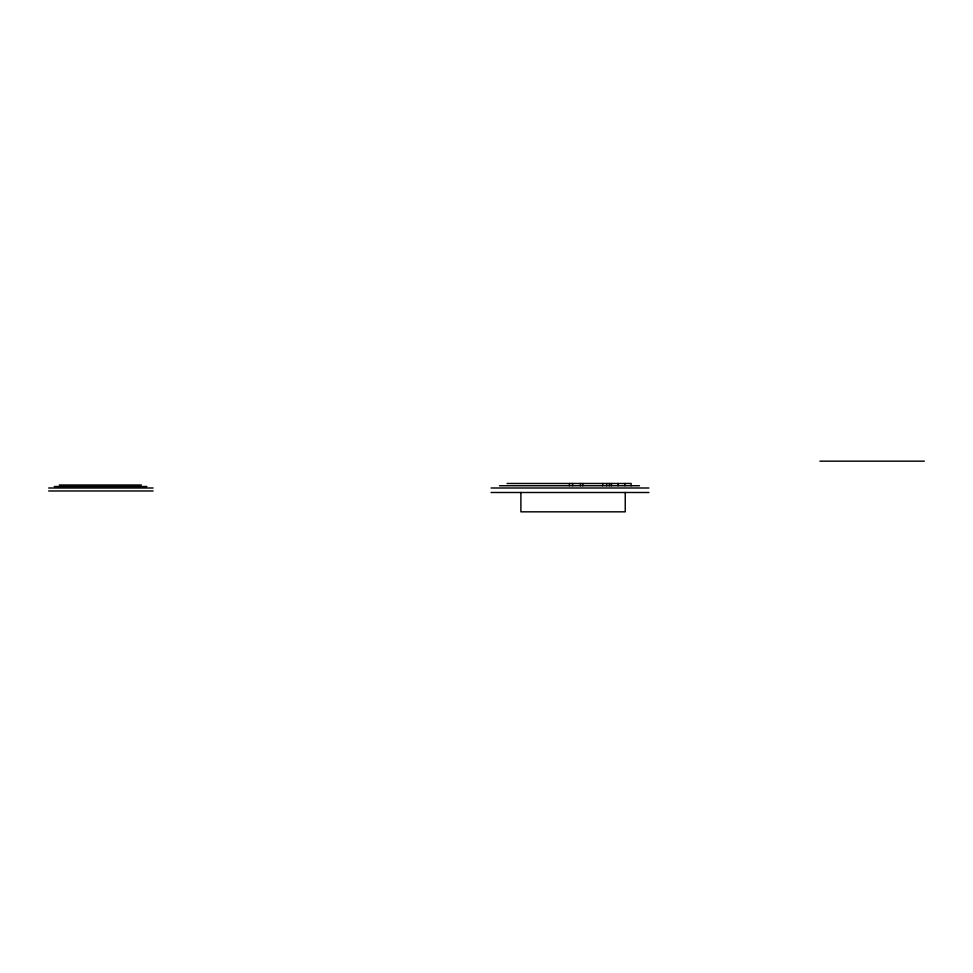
<?xml version="1.0" encoding="UTF-8"?>
<svg xmlns="http://www.w3.org/2000/svg" width="973" height="973" viewBox="0 0 973 973"><rect width="100%" height="100%" fill="white"/><g stroke="black" fill="none" stroke-linecap="round" stroke-linejoin="round"><path stroke-width="1.46" d="M819.898 461.166L924.338 461.166M507.079 483.484L631.136 483.484L631.136 485.734M59.256 485.004L141.353 485.004M499.514 485.734L639.468 485.734M54.245 486.5L146.85 486.5M48.674 487.996L153.102 487.996M491.085 487.996L648.906 487.996M48.674 490.976L153.102 490.976M491.085 492.496L648.906 492.496M625.238 492.46L625.238 511.834L520.896 511.834L520.896 492.46M624.921 483.484L624.921 485.734M618.05 483.484L618.05 485.734M611.385 483.484L611.385 485.734M609.439 483.484L609.439 485.734M606.678 483.484L606.678 485.734M602.737 483.484L602.737 485.734M582.827 483.484L582.827 485.734M580.431 483.484L580.431 485.734M572.598 483.484L572.598 485.734M569.412 483.484L569.412 485.734"/></g></svg>
